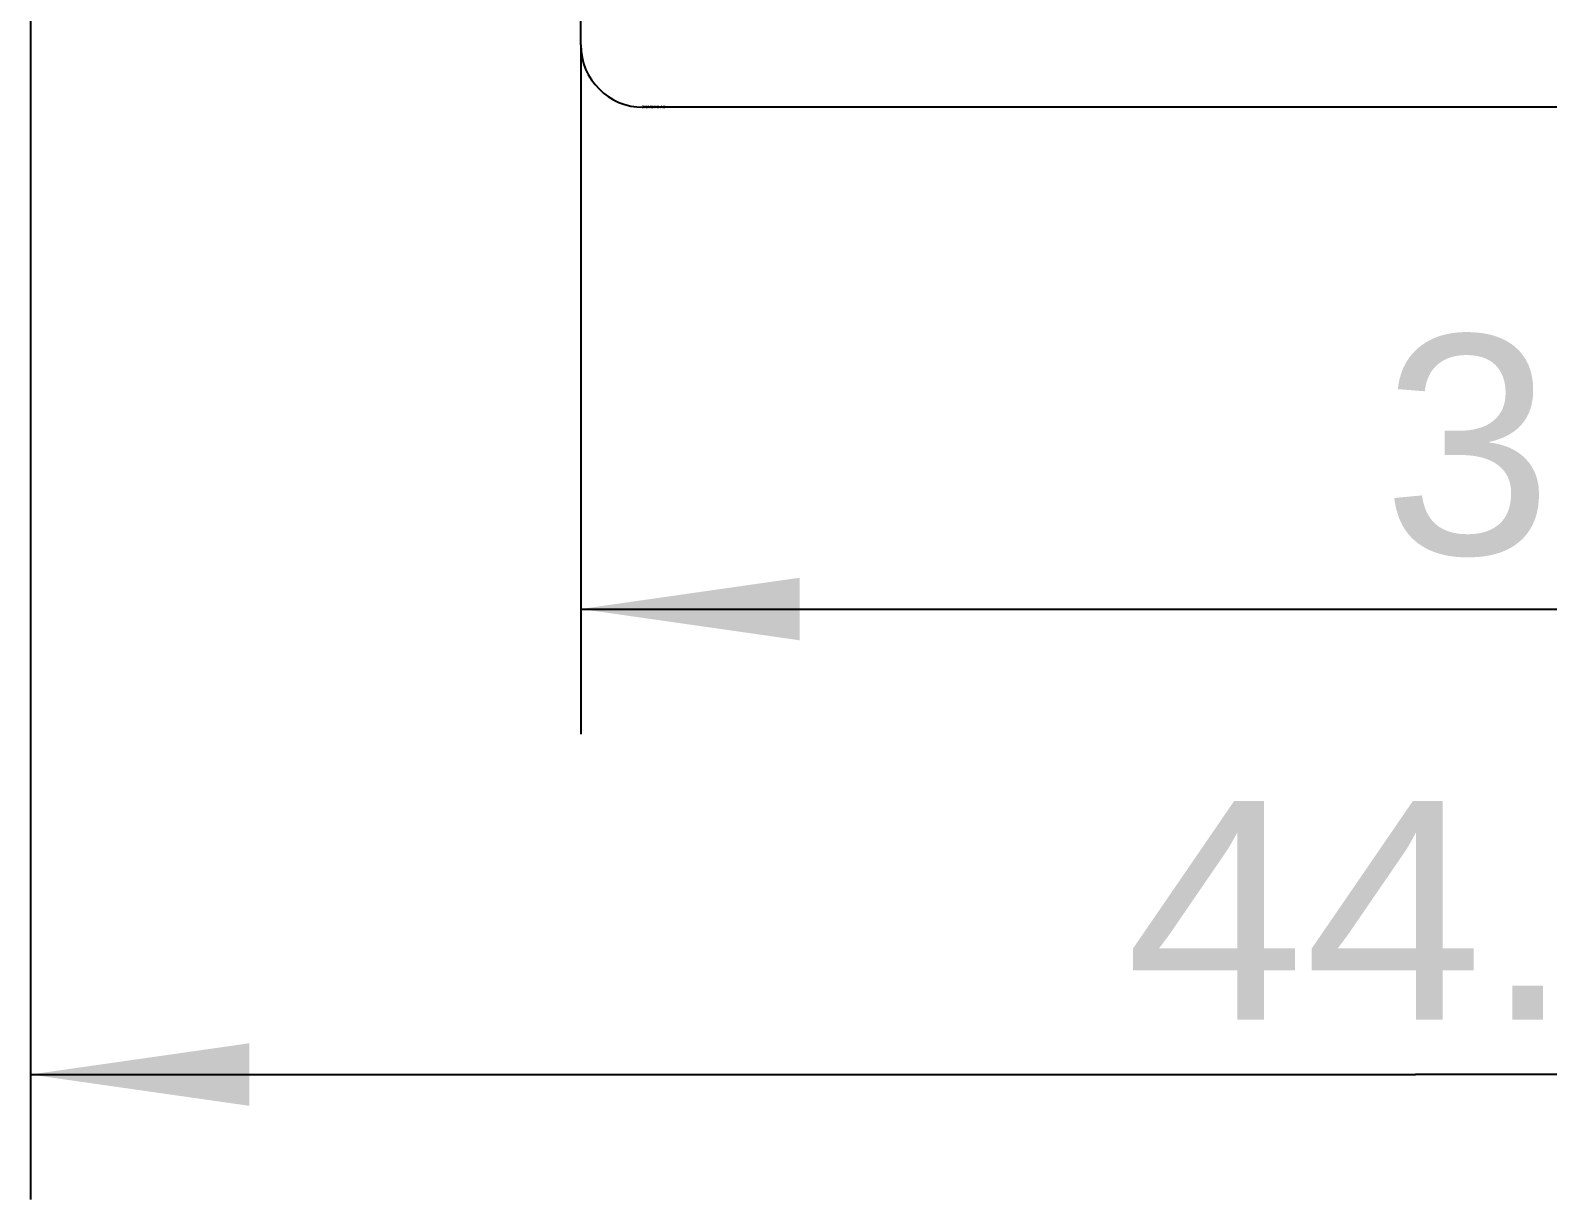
# Model space of a CAD drawing. Extents: x 0 to 420, y 0 to 297.
# Drawn here: x 134.59 to 158.85, y 137.15 to 155.84 of the extents above; entities that cross this region are included whole.
import ezdxf
from ezdxf.enums import TextEntityAlignment as Align

# ---------------------------------------------------------------- set-up
doc = ezdxf.new("R2010")
doc.units = 0
doc.header["$LTSCALE"] = 23.1
doc.layers.add('10000_FRONT', color=7, linetype='CONTINUOUS')
doc.layers.add('10100_DIM_FRONT', color=7, linetype='CONTINUOUS')
doc.dimstyles.get("Standard").update_dxf_attribs({"dimtxt": 2.5, "dimasz": 2.5, "dimexe": 1.25, "dimexo": 0.625, "dimtad": 1, "dimcen": 2.5, "dimazin": 3, "dimtfac": 1, "dimtmove": 0, "dimatfit": 3})

# ---------------------------------------------------------------- blocks, each defined once
blk = doc.blocks.new('*D0')
at = {"layer": '10100_DIM_FRONT', "color": 7, "linetype": 'CONTINUOUS'}
for p, q in [((134.592, 159.759), (134.592, 137.145)), ((178.892, 155.609), (178.892, 137.145)), ((134.592, 139.145), (156.742, 139.145)), ((178.892, 139.145), (156.742, 139.145))]:
    blk.add_line(p, q, dxfattribs=at)
for points in [[(138.092, 139.645), (134.592, 139.145), (138.092, 138.645)], [(175.392, 138.645), (178.892, 139.145), (175.392, 139.645)]]:
    blk.add_solid(points, dxfattribs=at)
blk.add_text('44.3', height=3.5, dxfattribs=at).set_placement((152.105, 140.02), (162.105, 140.02), align=Align.FIT)
blk = doc.blocks.new('*D1')
at = {"layer": '10100_DIM_FRONT', "color": 7, "linetype": 'CONTINUOUS'}
for p, q in [((143.392, 155.609), (143.392, 144.588)), ((178.892, 155.609), (178.892, 144.588)), ((143.392, 146.588), (161.142, 146.588)), ((178.892, 146.588), (161.142, 146.588))]:
    blk.add_line(p, q, dxfattribs=at)
for points in [[(146.892, 147.088), (143.392, 146.588), (146.892, 146.088)], [(175.392, 146.088), (178.892, 146.588), (175.392, 147.088)]]:
    blk.add_solid(points, dxfattribs=at)
blk.add_text('35.5', height=3.5, dxfattribs=at).set_placement((156.214, 147.463), (165.714, 147.463), align=Align.FIT)

msp = doc.modelspace()

# ---------------------------------------------------------------- linework, layer by layer
at = {"layer": '10000_FRONT', "color": 7, "linetype": 'CONTINUOUS'}
for p, q in [((143.392, 155.609), (143.392, 243.609)), ((177.892, 154.609), (144.392, 154.609))]:
    msp.add_line(p, q, dxfattribs=at)
msp.add_arc((144.392, 155.609), 1, 180, 270, dxfattribs=at)

# ---------------------------------------------------------------- texts
msp.add_text('SIEMENS AG', height=0.05, dxfattribs=at).set_placement((144.364, 154.592), (144.75, 154.592), align=Align.FIT)

# ---------------------------------------------------------------- dimensions: what is measured, and where the dimension line sits
at = {"layer": '10100_DIM_FRONT', "color": 7, "linetype": 'CONTINUOUS'}
dim = msp.add_linear_dim(base=(134.592, 139.145), p1=(178.892, 155.609), p2=(134.592, 159.759), angle=180, dimstyle='Standard', dxfattribs=at)
dim.commit()
dim.dimension.update_dxf_attribs({"geometry": '*D0', "text_midpoint": (157.105, 141.77), "dimtype": 128})
dim = msp.add_linear_dim(base=(178.892, 146.588), p1=(143.392, 155.609), p2=(178.892, 155.609), dimstyle='Standard', dxfattribs=at)
dim.commit()
dim.dimension.update_dxf_attribs({"geometry": '*D1', "text_midpoint": (160.964, 149.213), "dimtype": 128})

doc.saveas('drawing.dxf')
